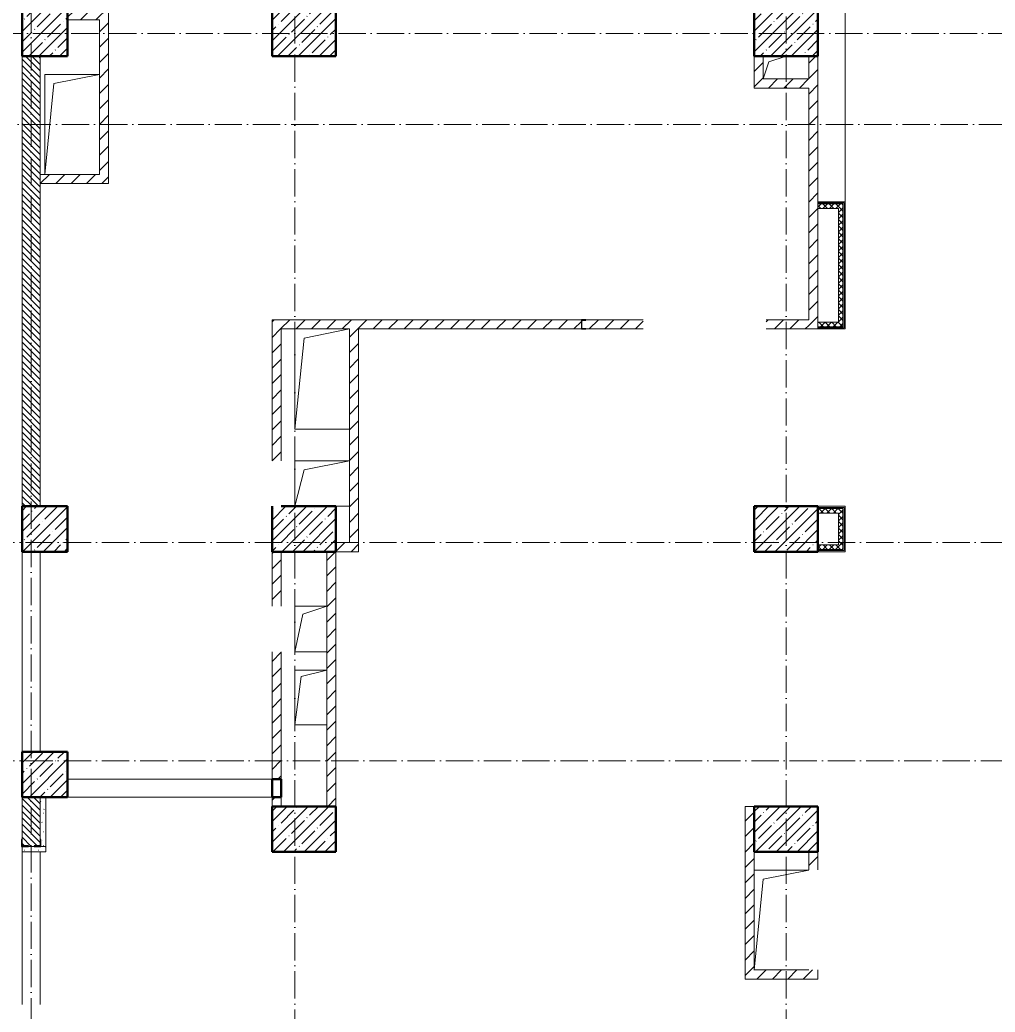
# Model space of a CAD drawing. Header units: millimetres. Extents: x -401725 to 250493, y 305116 to 802890.
# Drawn here: x 59133 to 69858, y 523833 to 534747 of the extents above; entities that cross this region are included whole.
import ezdxf

# ---------------------------------------------------------------- set-up
doc = ezdxf.new("R2010")
doc.units = ezdxf.units.MM
doc.linetypes.add('50_200_ШТРИХ_1Т_ш5_п1_п1_', pattern=[700, 500, -100, 0, -100])
for name, color, linetype, lineweight in [('A-FLOR-____-OTLN', 7, 'Continuous', 9), ('A-GENM-____-MCUT', 7, 'Continuous', 25), ('A-GENM-____-OTLN', 7, 'Continuous', 9), ('A-GENM-____-OTLN-1', 7, 'Continuous', 25), ('A-WALL-____-MCUT', 7, 'Continuous', 13), ('A-WALL-____-MCUT-1', 7, 'Continuous', 9), ('A-WALL-____-PATT-1', 7, 'Continuous', 9), ('A-WALL-FNSH-MCUT-1', 7, 'Continuous', 9), ('I-WALL-____-OTLN', 7, 'Continuous', 9), ('S-COLS-____-MCUT', 7, 'Continuous', 50), ('S-COLS-____-OTLN', 7, 'Continuous', 9), ('S-GRID-____-OTLN-1', 7, '50_200_ШТРИХ_1Т_ш5_п1_п1_', 9)]:
    doc.layers.add(name, color=color, linetype=linetype, lineweight=lineweight)
doc.layers.add('A-WALL-____-PATT-2', color=7, linetype='Continuous', lineweight=9, true_color=0x787878)
doc.layers.add('A-WALL-____-PATT-3', color=9, linetype='Continuous', lineweight=9, true_color=0x808080)
pattern_1 = [(45, (-15591.66, 459015.94), (-84.85281, 84.85281), [])]
pattern_2 = [(135, (-15591.663, 459015.94), (-35.35534, -35.35534), [])]
pattern_3 = [(45, (-15591.663, 459015.94), (-35.35534, 35.35534), []), (135, (-15591.663, 459015.94), (-35.35534, -35.35534), [])]
pattern_4 = [(0, (-15591.663, 459015.94), (203.2, 50.8), [3.353, -149.047, 3.353, -149.047, -812.8]), (0, (-15591.663, 459015.94), (203.2, 50.8), [-304.8, 3.353, -301.447, 3.353, -149.047, -355.6]), (0, (-15591.663, 459015.94), (203.2, 50.8), [-762, 3.353, -98.247, 3.353, -250.647]), (120, (-15515.463, 459041.34), (-145.59409, 150.576362), [3.353, -149.047, 3.353, -149.047, -812.8]), (120, (-15515.463, 459041.34), (-145.59409, 150.576362), [-304.8, 3.353, -301.447, 3.353, -149.047, -355.6]), (120, (-15515.463, 459041.34), (-145.59409, 150.576362), [-762, 3.353, -98.247, 3.353, -250.647]), (240, (-15490.063, 459142.94), (-57.60591, -201.376362), [3.353, -149.047, 3.353, -149.047, -812.8]), (240, (-15490.063, 459142.94), (-57.60591, -201.376362), [-304.8, 3.353, -301.447, 3.353, -149.047, -355.6]), (240, (-15490.063, 459142.94), (-57.60591, -201.376362), [-762, 3.353, -98.247, 3.353, -250.647])]

# ---------------------------------------------------------------- blocks, each defined once
blk = doc.blocks.new('BSC_Колонна _Прямоугольная - 500х500-V93-АР1_План отверстий 2 этажа в осях 1-64_Ю-ЯЯ')
at = {"layer": 'S-COLS-____-OTLN'}
h = blk.add_hatch(dxfattribs=at)
h.set_pattern_fill('FP_106', color=256, style=0, pattern_type=2)
h.set_pattern_definition([(45, (-75000, -75581.04), (-114.04925, 114.04925), []), (45, (-74885.95, -75581.04), (-114.04925, 114.04925), [201.613, -40.323, 3.353, -36.97])])
h.paths.add_polyline_path([(-250, -250), (250, -250), (250, 250), (-250, 250)], flags=0)
at = {"layer": 'S-COLS-____-MCUT'}
for p, q in [((250, 250), (-250, 250)), ((-250, 250), (-250, -250)), ((250, -250), (250, 250)), ((-250, -250), (250, -250))]:
    blk.add_line(p, q, dxfattribs=at)
blk = doc.blocks.new('BSC_Колонна _Прямоугольная - 500х500-V94-АР1_План отверстий 2 этажа в осях 1-64_Ю-ЯЯ')
at = {"layer": 'S-COLS-____-OTLN'}
h = blk.add_hatch(dxfattribs=at)
h.set_pattern_fill('FP_107', color=256, style=0, pattern_type=2)
h.set_pattern_definition([(45, (-75000, -70131.04), (-114.04925, 114.04925), []), (45, (-74885.95, -70131.04), (-114.04925, 114.04925), [201.613, -40.323, 3.353, -36.97])])
h.paths.add_polyline_path([(-250, -250), (250, -250), (250, 250), (-250, 250), (-250, 9)], flags=0)
at = {"layer": 'S-COLS-____-MCUT'}
for p, q in [((250, 250), (-250, 250)), ((-250, 250), (-250, -250)), ((250, -250), (250, 250)), ((-250, -250), (250, -250))]:
    blk.add_line(p, q, dxfattribs=at)
blk = doc.blocks.new('BSC_Колонна _Прямоугольная - 500х700-V129-АР1_План отверстий 2 этажа в осях 1-64_Ю-ЯЯ')
at = {"layer": 'S-COLS-____-OTLN'}
h = blk.add_hatch(dxfattribs=at)
h.set_pattern_fill('FP_142', color=256, style=0, pattern_type=2)
h.set_pattern_definition([(315, (-66831.04, 77850), (114.04925, 114.04925), []), (315, (-66831.04, 77735.95), (114.04925, 114.04925), [201.613, -40.323, 3.353, -36.97])])
h.paths.add_polyline_path([(-250, -350), (250, -350), (250, 350), (-250, 350), (-250, 95)], flags=0)
at = {"layer": 'S-COLS-____-MCUT'}
for p, q in [((250, 350), (-250, 350)), ((-250, 350), (-250, -350)), ((250, -350), (250, 350)), ((-250, -350), (250, -350))]:
    blk.add_line(p, q, dxfattribs=at)
blk = doc.blocks.new('BSC_Колонна _Прямоугольная - 500х700-V130-АР1_План отверстий 2 этажа в осях 1-64_Ю-ЯЯ')
at = {"layer": 'S-COLS-____-OTLN'}
h = blk.add_hatch(dxfattribs=at)
h.set_pattern_fill('FP_143', color=256, style=0, pattern_type=2)
h.set_pattern_definition([(315, (-66831.04, 83150), (114.04925, 114.04925), []), (315, (-66831.04, 83035.95), (114.04925, 114.04925), [201.613, -40.323, 3.353, -36.97])])
h.paths.add_polyline_path([(-250, -350), (250, -350), (250, 350), (-250, 350)], flags=0)
at = {"layer": 'S-COLS-____-MCUT'}
for p, q in [((250, 350), (-250, 350)), ((-250, 350), (-250, -350)), ((250, -350), (250, 350)), ((-250, -350), (250, -350))]:
    blk.add_line(p, q, dxfattribs=at)
blk = doc.blocks.new('BSC_Колонна _Прямоугольная - 500х700-V132-АР1_План отверстий 2 этажа в осях 1-64_Ю-ЯЯ')
at = {"layer": 'S-COLS-____-OTLN'}
h = blk.add_hatch(dxfattribs=at)
h.set_pattern_fill('FP_145', color=256, style=0, pattern_type=2)
h.set_pattern_definition([(315, (-70131.04, 77850), (114.04925, 114.04925), []), (315, (-70131.04, 77735.95), (114.04925, 114.04925), [201.613, -40.323, 3.353, -36.97])])
h.paths.add_polyline_path([(-250, 350), (-250, -350), (250, -350), (250, 350), (9, 350)], flags=0)
at = {"layer": 'S-COLS-____-MCUT'}
for p, q in [((250, 350), (-250, 350)), ((-250, 350), (-250, -350)), ((250, -350), (250, 250)), ((-250, -350), (250, -350))]:
    blk.add_line(p, q, dxfattribs=at)
blk = doc.blocks.new('BSC_Колонна _Прямоугольная - 500х700-V133-АР1_План отверстий 2 этажа в осях 1-64_Ю-ЯЯ')
at = {"layer": 'S-COLS-____-OTLN'}
h = blk.add_hatch(dxfattribs=at)
h.set_pattern_fill('FP_146', color=256, style=0, pattern_type=2)
h.set_pattern_definition([(315, (-70131.04, 83150), (114.04925, 114.04925), []), (315, (-70131.04, 83035.95), (114.04925, 114.04925), [201.613, -40.323, 3.353, -36.97])])
h.paths.add_polyline_path([(-250, 350), (-250, -350), (250, -350), (250, 350), (9, 350)], flags=0)
at = {"layer": 'S-COLS-____-MCUT'}
for p, q in [((250, 350), (-250, 350)), ((-250, 350), (-250, -350)), ((250, -350), (250, 350)), ((-250, -350), (250, -350))]:
    blk.add_line(p, q, dxfattribs=at)
blk = doc.blocks.new('BSC_Колонна _Прямоугольная - 500х700-V135-АР1_План отверстий 2 этажа в осях 1-64_Ю-ЯЯ')
at = {"layer": 'S-COLS-____-OTLN'}
h = blk.add_hatch(dxfattribs=at)
h.set_pattern_fill('FP_148', color=256, style=0, pattern_type=2)
h.set_pattern_definition([(315, (-75581.04, 77850), (114.04925, 114.04925), []), (315, (-75581.04, 77735.95), (114.04925, 114.04925), [201.613, -40.323, 3.353, -36.97])])
h.paths.add_polyline_path([(-250, 350), (-250, -350), (250, -350), (250, 350)], flags=0)
at = {"layer": 'S-COLS-____-MCUT'}
for p, q in [((250, 350), (-250, 350)), ((-250, 350), (-250, -350)), ((250, -350), (250, 350)), ((-250, -350), (250, -350))]:
    blk.add_line(p, q, dxfattribs=at)
blk = doc.blocks.new('BSC_Колонна _Прямоугольная - 500х700-V136-АР1_План отверстий 2 этажа в осях 1-64_Ю-ЯЯ')
at = {"layer": 'S-COLS-____-OTLN'}
h = blk.add_hatch(dxfattribs=at)
h.set_pattern_fill('FP_149', color=256, style=0, pattern_type=2)
h.set_pattern_definition([(315, (-75581.04, 83150), (114.04925, 114.04925), []), (315, (-75581.04, 83035.95), (114.04925, 114.04925), [201.613, -40.323, 3.353, -36.97])])
h.paths.add_polyline_path([(-250, 350), (-250, -350), (250, -350), (250, 350)], flags=0)
at = {"layer": 'S-COLS-____-MCUT'}
for p, q in [((250, 350), (-250, 350)), ((-250, 350), (-250, -350)), ((250, -350), (250, 350)), ((-250, -350), (250, -350))]:
    blk.add_line(p, q, dxfattribs=at)
blk = doc.blocks.new('BSC_Колонна _Прямоугольная - 500х500-V144-АР1_План отверстий 2 этажа в осях 1-64_Ю-ЯЯ')
at = {"layer": 'S-COLS-____-OTLN'}
h = blk.add_hatch(dxfattribs=at)
h.set_pattern_fill('FP_157', color=256, style=0, pattern_type=2)
h.set_pattern_definition([(45, (-75000, -67431.04), (-114.04925, 114.04925), []), (45, (-74885.95, -67431.04), (-114.04925, 114.04925), [201.613, -40.323, 3.353, -36.97])])
h.paths.add_polyline_path([(-250, -250), (250, -250), (250, 250), (-250, 250)], flags=0)
at = {"layer": 'S-COLS-____-MCUT'}
for p, q in [((250, 250), (-250, 250)), ((-250, 250), (-250, -250)), ((250, -250), (250, 250)), ((-250, -250), (250, -250))]:
    blk.add_line(p, q, dxfattribs=at)
blk = doc.blocks.new('154_Фахверк_СКБ_Швеллер - Тип_100_3960-28318856-АР1_План отверстий 2 этажа в осях 1-64_Ю-ЯЯ')
at = {"layer": 'A-GENM-____-MCUT'}
for p, q in [((175, 50), (125, 50)), ((125, 50), (125, -50)), ((128, 47), (175, 47)), ((128, -47), (128, 47)), ((175, 47), (175, 50)), ((125, -50), (175, -50)), ((175, -47), (128, -47)), ((175, -50), (175, -47))]:
    blk.add_line(p, q, dxfattribs=at)
blk = doc.blocks.new('Фахверк_СКБ_Уголок - 200_3550-28267367-АР1_План отверстий 2 этажа в осях 1-64_Ю-ЯЯ')
at = {"layer": 'A-GENM-____-MCUT'}
for p, q in [((200, 156), (125, 156)), ((125, 156), (125, 81)), ((131, 81), (131, 150)), ((131, 150), (200, 150)), ((200, 150), (200, 156)), ((125, 81), (131, 81)), ((131, 19), (125, 19)), ((125, 19), (125, -56)), ((131, -50), (131, 19)), ((125, -56), (200, -56)), ((200, -50), (131, -50)), ((200, -56), (200, -50))]:
    blk.add_line(p, q, dxfattribs=at)
blk = doc.blocks.new('AR_Отверстие прямоугольное _в плите_ - AR_Отверстие прямоугольное _в плите_-30552653-АР1_План отверстий 2 этажа в осях 1-64_Ю-ЯЯ')
at = {"layer": 'A-GENM-____-OTLN'}
for p, q in [((300, 250), (-300, 250)), ((-300, 250), (-300, -250)), ((-200, 150), (300, 250)), ((-300, -250), (-200, 150)), ((150, -250), (300, -250))]:
    blk.add_line(p, q, dxfattribs=at)
blk = doc.blocks.new('AR_Отверстие прямоугольное _в плите_ - AR_Отверстие прямоугольное _в плите_-30552540-АР1_План отверстий 2 этажа в осях 1-64_Ю-ЯЯ')
at = {"layer": 'A-GENM-____-OTLN'}
for p, q in [((175, 250), (-175, 250)), ((-175, 250), (-175, -250)), ((-87, 163), (175, 250)), ((-175, -250), (-87, 163)), ((-175, -250), (175, -250))]:
    blk.add_line(p, q, dxfattribs=at)
blk = doc.blocks.new('AR_Отверстие прямоугольное _в плите_ - AR_Отверстие прямоугольное _в плите_-30552533-АР1_План отверстий 2 этажа в осях 1-64_Ю-ЯЯ')
at = {"layer": 'A-GENM-____-OTLN'}
for p, q in [((175, 300), (-175, 300)), ((-175, 300), (-175, -300)), ((-175, -300), (-105, 230)), ((-105, 230), (175, 300)), ((-175, -300), (175, -300))]:
    blk.add_line(p, q, dxfattribs=at)
blk = doc.blocks.new('AR_Отверстие прямоугольное _в плите_ - AR_Отверстие прямоугольное _в плите_-30552713-АР1_План отверстий 2 этажа в осях 1-64_Ю-ЯЯ')
at = {"layer": 'A-GENM-____-OTLN'}
for p, q in [((300, 550), (-300, 550)), ((-200, 450), (300, 550)), ((-300, -550), (-200, 450))]:
    blk.add_line(p, q, dxfattribs=at)
blk = doc.blocks.new('AR_Отверстие прямоугольное _в плите_ - AR_Отверстие прямоугольное _в плите_-V181-АР1_План отверстий 2 этажа в осях 1-64_Ю-ЯЯ')
at = {"layer": 'A-GENM-____-OTLN'}
for p, q in [((-300, 550), (-300, -550)), ((-200, 450), (300, 550)), ((-300, -550), (-200, 450)), ((-300, -550), (300, -550))]:
    blk.add_line(p, q, dxfattribs=at)
blk = doc.blocks.new('AR_Отверстие прямоугольное _в плите_ - AR_Отверстие прямоугольное _в плите_-V182-АР1_План отверстий 2 этажа в осях 1-64_Ю-ЯЯ')
at = {"layer": 'A-GENM-____-OTLN'}
for p, q in [((-63, 63), (125, 125)), ((125, -125), (125, 125)), ((-125, -125), (-63, 63))]:
    blk.add_line(p, q, dxfattribs=at)
blk = doc.blocks.new('AR_Отверстие прямоугольное _в плите_ - AR_Отверстие прямоугольное _в плите_-V198-АР1_План отверстий 2 этажа в осях 1-64_Ю-ЯЯ')
at = {"layer": 'A-GENM-____-OTLN'}
for p, q in [((300, 550), (-300, 550)), ((-300, 550), (-300, -550)), ((-200, 450), (300, 550)), ((-300, -550), (-200, 450))]:
    blk.add_line(p, q, dxfattribs=at)
blk = doc.blocks.new('BSC_Колонна _Прямоугольная1 - 200х100 _металл_-35191705-АР1_План отверстий 2 этажа в осях 1-64_Ю-ЯЯ')
at = {"layer": 'S-COLS-____-MCUT'}
for p, q in [((100, 50), (-100, 50)), ((-100, 50), (-100, -50)), ((100, -50), (100, 50)), ((-100, -50), (100, -50))]:
    blk.add_line(p, q, dxfattribs=at)
blk = doc.blocks.new('2этаж')
at = {"layer": 'S-GRID-____-OTLN-1', "color": 251, "ltscale": 0.6, "true_color": 0x636466}
for p, q in [((62158.3, 549908.8), (62158.3, 498997)), ((67558.3, 549908.8), (67558.3, 498997)), ((59258.3, 549613.9), (59258.3, 499306.9)), ((33650.4, 534597), (88482.7, 534597)), ((18845.8, 533597), (88482.7, 533597)), ((88482.7, 528997), (33650.4, 528997)), ((88482.7, 526597), (-20260.4, 526597))]:
    blk.add_line(p, q, dxfattribs=at)

msp = doc.modelspace()

# ---------------------------------------------------------------- hatches: boundary and pattern name
at = {"layer": 'A-WALL-____-PATT-1'}
h = msp.add_hatch(dxfattribs=at)
h.set_pattern_fill('FP_4', color=256, style=0, pattern_type=2)
h.set_pattern_definition(pattern_1)
h.paths.add_polyline_path([(60008.3366, 534746.983), (60008.3366, 534846.983), (59658.3366, 534846.983), (59658.3366, 534746.983)], flags=0)
h = msp.add_hatch(dxfattribs=at)
h.set_pattern_fill('FP_4', color=256, style=0, pattern_type=2)
h.set_pattern_definition(pattern_1)
h.paths.add_polyline_path([(60008.3366, 532946.983), (60108.3366, 532946.983), (60108.3366, 534846.983), (60008.3366, 534846.983), (60008.3366, 533046.983)], flags=0)
h = msp.add_hatch(dxfattribs=at)
h.set_pattern_fill('FP_6', color=256, style=0, pattern_type=2)
h.set_pattern_definition(pattern_2)
h.paths.add_polyline_path([(59358.3366, 529396.983), (59358.3366, 534346.983), (59158.3366, 534346.983), (59158.3366, 529396.983)], flags=0)
h = msp.add_hatch(dxfattribs=at)
h.set_pattern_fill('FP_4', color=256, style=0, pattern_type=2)
h.set_pattern_definition(pattern_1)
h.paths.add_polyline_path([(67308.3366, 534096.983), (67308.3366, 534346.983), (67208.3366, 534346.983), (67208.3366, 534096.983)], flags=0)
h = msp.add_hatch(dxfattribs=at)
h.set_pattern_fill('FP_4', color=256, style=0, pattern_type=2)
h.set_pattern_definition(pattern_1)
h.paths.add_polyline_path([(67808.3366, 531346.983), (67908.3366, 531346.983), (67908.3366, 534346.983), (67808.3366, 534346.983), (67808.3366, 531446.983)], flags=0)
h = msp.add_hatch(dxfattribs=at)
h.set_pattern_fill('FP_4', color=256, style=0, pattern_type=2)
h.set_pattern_definition(pattern_1)
h.paths.add_polyline_path([(67808.3366, 533996.983), (67808.3366, 534096.983), (67208.3366, 534096.983), (67208.3366, 533996.983), (67465.6869, 533996.983)], flags=0)
h = msp.add_hatch(dxfattribs=at)
h.set_pattern_fill('FP_4', color=256, style=0, pattern_type=2)
h.set_pattern_definition(pattern_1)
h.paths.add_polyline_path([(60008.3366, 532946.983), (60008.3366, 533046.983), (59358.3366, 533046.983), (59358.3366, 532946.983)], flags=0)
h = msp.add_hatch(dxfattribs=at)
h.set_pattern_fill('FP_4', color=256, style=0, pattern_type=2)
h.set_pattern_definition(pattern_1)
h.paths.add_polyline_path([(67808.3366, 531346.983), (67808.3366, 531446.983), (67338.3366, 531446.983), (67338.3366, 531346.983), (67465.6869, 531346.983)], flags=0)
h.paths.add_polyline_path([(61908.3366, 531346.983), (65308.3366, 531346.983), (65308.3366, 531446.983), (61908.3366, 531446.983)], flags=0)
h.paths.add_polyline_path([(65988.3366, 531346.983), (65988.3366, 531446.983), (65358.3366, 531446.983), (65358.3366, 531443.983), (65311.3366, 531443.983), (65311.3366, 531349.983), (65358.3366, 531349.983), (65358.3366, 531346.983), (65698.1862, 531346.983)], flags=0)
h = msp.add_hatch(dxfattribs=at)
h.set_pattern_fill('FP_4', color=256, style=0, pattern_type=2)
h.set_pattern_definition(pattern_1)
h.paths.add_polyline_path([(61908.3366, 529896.983), (62008.3366, 529896.983), (62008.3366, 531346.983), (61908.3366, 531346.983)], flags=0)
h = msp.add_hatch(dxfattribs=at)
h.set_pattern_fill('FP_4', color=256, style=0, pattern_type=2)
h.set_pattern_definition(pattern_1)
h.paths.add_polyline_path([(62858.3366, 528896.983), (62858.3366, 531346.983), (62758.3366, 531346.983), (62758.3366, 528896.983)], flags=0)
h = msp.add_hatch(dxfattribs=at)
h.set_pattern_fill('FP_4', color=256, style=0, pattern_type=2)
h.set_pattern_definition(pattern_1)
h.paths.add_polyline_path([(62758.3366, 528896.983), (62758.3366, 528996.983), (62608.3366, 528996.983), (62608.3366, 528896.983)], flags=0)
h = msp.add_hatch(dxfattribs=at)
h.set_pattern_fill('FP_4', color=256, style=0, pattern_type=2)
h.set_pattern_definition(pattern_1)
h.paths.add_polyline_path([(61908.3366, 526096.983), (62008.3366, 526096.983), (62008.3366, 526196.983), (61908.3366, 526196.983)], flags=0)
h.paths.add_polyline_path([(62008.3366, 526396.983), (62008.3366, 527796.983), (61908.3366, 527796.983), (61908.3366, 526396.983)], flags=0)
h.paths.add_polyline_path([(61908.3366, 528296.983), (62008.3366, 528296.983), (62008.3366, 528896.983), (61908.3366, 528896.983)], flags=0)
h = msp.add_hatch(dxfattribs=at)
h.set_pattern_fill('FP_4', color=256, style=0, pattern_type=2)
h.set_pattern_definition(pattern_1)
h.paths.add_polyline_path([(62608.3366, 526096.983), (62608.3366, 528896.983), (62508.3366, 528896.983), (62508.3366, 526096.983)], flags=0)
h = msp.add_hatch(dxfattribs=at)
h.set_pattern_fill('FP_6', color=256, style=0, pattern_type=2)
h.set_pattern_definition(pattern_2)
h.paths.add_polyline_path([(59358.3366, 522196.983), (59358.3366, 523430.983), (59289.3366, 523430.983), (59289.3366, 523436.983), (59227.3366, 523436.983), (59227.3366, 523430.983), (59158.3366, 523430.983), (59158.3366, 522196.983)], flags=0)
h.paths.add_polyline_path([(59289.3366, 525656.983), (59289.3366, 525662.983), (59358.3366, 525662.983), (59358.3366, 526196.983), (59158.3366, 526196.983), (59158.3366, 525662.983), (59227.3366, 525662.983), (59227.3366, 525656.983)], flags=0)
h = msp.add_hatch(dxfattribs=at)
h.set_pattern_fill('FP_4', color=256, style=0, pattern_type=2)
h.set_pattern_definition(pattern_1)
h.paths.add_polyline_path([(67208.3366, 524196.983), (67208.3366, 526096.983), (67108.3366, 526096.983), (67108.3366, 524196.983)], flags=0)
h = msp.add_hatch(dxfattribs=at)
h.set_pattern_fill('FP_4', color=256, style=0, pattern_type=2)
h.set_pattern_definition(pattern_1)
h.paths.add_polyline_path([(67908.3366, 524196.983), (67908.3366, 524296.983), (67808.3366, 524296.983), (67808.3366, 524196.983)], flags=0)
h.paths.add_polyline_path([(67808.3366, 525396.983), (67908.3366, 525396.983), (67908.3366, 525596.983), (67808.3366, 525596.983)], flags=0)
h = msp.add_hatch(dxfattribs=at)
h.set_pattern_fill('FP_4', color=256, style=0, pattern_type=2)
h.set_pattern_definition(pattern_1)
h.paths.add_polyline_path([(67808.3366, 524196.983), (67808.3366, 524296.983), (67208.3366, 524296.983), (67208.3366, 524196.983)], flags=0)
at = {"layer": 'A-WALL-____-PATT-2'}
h = msp.add_hatch(dxfattribs=at)
h.set_pattern_fill('FP_165', color=256, style=0, pattern_type=2)
h.set_pattern_definition(pattern_4)
h.paths.add_polyline_path([(59364.3366, 523296.983), (59418.3366, 523296.983), (59418.3366, 523436.983), (59364.3366, 523436.983), (59364.3366, 523361.983), (59358.3366, 523361.983), (59358.3366, 523296.983)], flags=0)
h.paths.add_polyline_path([(59364.3366, 525656.983), (59418.3366, 525656.983), (59418.3366, 526196.983), (59358.3366, 526196.983), (59358.3366, 525731.983), (59364.3366, 525731.983), (59364.3366, 525662.983)], flags=0)
h = msp.add_hatch(dxfattribs=at)
h.set_pattern_fill('FP_165', color=256, style=0, pattern_type=2)
h.set_pattern_definition(pattern_4)
h.paths.add_polyline_path([(59364.3366, 525596.983), (59418.3366, 525596.983), (59418.3366, 525656.983), (59158.3366, 525656.983), (59158.3366, 525596.983), (59358.3366, 525596.983)], flags=0)
at = {"layer": 'A-WALL-____-PATT-3'}
h = msp.add_hatch(dxfattribs=at)
h.set_pattern_fill('FP_7', color=256, style=0, pattern_type=2)
h.set_pattern_definition(pattern_3)
h.paths.add_polyline_path([(68183.3366, 531421.983), (68183.3366, 532721.983), (68133.3366, 532721.983), (68133.3366, 531421.983)], flags=0)
h.paths.add_polyline_path([(68133.3366, 535721.983), (68183.3366, 535721.983), (68183.3366, 537071.983), (68133.3366, 537071.983), (68133.3366, 535771.983)], flags=0)
h.paths.add_polyline_path([(68183.3366, 540071.983), (68183.3366, 541421.983), (68133.3366, 541421.983), (68133.3366, 540071.983)], flags=0)
h = msp.add_hatch(dxfattribs=at)
h.set_pattern_fill('FP_7', color=256, style=0, pattern_type=2)
h.set_pattern_definition(pattern_3)
h.paths.add_polyline_path([(68133.3366, 532671.983), (68133.3366, 532721.983), (67908.3366, 532721.983), (67908.3366, 532671.983)], flags=0)
h = msp.add_hatch(dxfattribs=at)
h.set_pattern_fill('FP_7', color=256, style=0, pattern_type=2)
h.set_pattern_definition(pattern_3)
h.paths.add_polyline_path([(68183.3366, 531371.983), (68183.3366, 531421.983), (67908.3366, 531421.983), (67908.3366, 531371.983)], flags=0)
h = msp.add_hatch(dxfattribs=at)
h.set_pattern_fill('FP_7', color=256, style=0, pattern_type=2)
h.set_pattern_definition(pattern_3)
h.paths.add_polyline_path([(68133.3366, 529321.983), (68133.3366, 529371.983), (67908.3366, 529371.983), (67908.3366, 529321.983)], flags=0)
h = msp.add_hatch(dxfattribs=at)
h.set_pattern_fill('FP_7', color=256, style=0, pattern_type=2)
h.set_pattern_definition(pattern_3)
h.paths.add_polyline_path([(68133.3366, 528971.983), (68183.3366, 528971.983), (68183.3366, 529371.983), (68133.3366, 529371.983), (68133.3366, 529155.8316)], flags=0)
h = msp.add_hatch(dxfattribs=at)
h.set_pattern_fill('FP_7', color=256, style=0, pattern_type=2)
h.set_pattern_definition(pattern_3)
h.paths.add_polyline_path([(68183.3366, 528921.983), (68183.3366, 528971.983), (67908.3366, 528971.983), (67908.3366, 528921.983)], flags=0)

# ---------------------------------------------------------------- linework, layer by layer
at = {"layer": 'A-FLOR-____-OTLN'}
for p, q in [((68207.3366, 532746.983), (68207.3366, 535696.983)), ((67558.3366, 534346.983), (67558.3366, 534096.983)), ((59408.3366, 534146.983), (60008.3366, 534146.983)), ((59408.3366, 533046.983), (59408.3366, 534146.983)), ((62158.3366, 530246.983), (62158.3366, 531346.983)), ((62758.3366, 530246.983), (62158.3366, 530246.983)), ((62158.3366, 529896.983), (62758.3366, 529896.983)), ((62158.3366, 529396.983), (62158.3366, 529896.983)), ((62758.3366, 529396.983), (62608.3366, 529396.983)), ((62158.3366, 528296.983), (62508.3366, 528296.983)), ((62158.3366, 527796.983), (62158.3366, 528296.983)), ((62508.3366, 527796.983), (62158.3366, 527796.983)), ((62158.3366, 527594.6171), (62508.3366, 527594.6171)), ((62158.3366, 526994.6171), (62158.3366, 527594.6171)), ((62508.3366, 526994.6171), (62158.3366, 526994.6171)), ((67208.3366, 525396.6355), (67808.3366, 525396.6355))]:
    msp.add_line(p, q, dxfattribs=at)
at = {"layer": 'A-WALL-____-MCUT'}
for p, q in [((59158.3366, 534346.983), (59158.3366, 529396.983)), ((59358.3366, 529396.983), (59358.3366, 534346.983)), ((67908.3366, 532721.983), (67908.3366, 532671.983)), ((68183.3366, 532721.983), (67908.3366, 532721.983)), ((68183.3366, 532721.983), (68183.3366, 531371.983)), ((67908.3366, 532671.983), (68133.3366, 532671.983)), ((68133.3366, 532671.983), (68133.3366, 531421.983)), ((68133.3366, 531421.983), (67908.3366, 531421.983)), ((67908.3366, 531421.983), (67908.3366, 531371.983)), ((68183.3366, 531371.983), (67908.3366, 531371.983)), ((68183.3366, 529371.983), (67908.3366, 529371.983)), ((67908.3366, 529321.983), (68133.3366, 529321.983)), ((68133.3366, 529321.983), (68133.3366, 528971.983)), ((68183.3366, 529371.983), (68183.3366, 528921.983)), ((68133.3366, 528971.983), (67908.3366, 528971.983)), ((68183.3366, 528921.983), (67908.3366, 528921.983)), ((59158.3366, 526196.983), (59158.3366, 525731.983)), ((59358.3366, 526196.983), (59358.3366, 526196.983)), ((59358.3366, 526196.983), (59358.3366, 525731.983)), ((59227.3366, 525656.983), (59289.3366, 525656.983))]:
    msp.add_line(p, q, dxfattribs=at)
at = {"layer": 'A-WALL-____-MCUT-1'}
for p, q in [((68195.8366, 532734.483), (67908.3366, 532734.483)), ((68195.8366, 532734.483), (68195.8366, 531359.483)), ((68195.8366, 531359.483), (67908.3366, 531359.483)), ((68195.8366, 529384.483), (67908.3366, 529384.483)), ((68195.8366, 529384.483), (68195.8366, 528909.483)), ((68195.8366, 528909.483), (67908.3366, 528909.483))]:
    msp.add_line(p, q, dxfattribs=at)
at = {"layer": 'A-WALL-FNSH-MCUT-1'}
for p, q in [((60108.3366, 532946.983), (60108.3366, 534846.983)), ((59658.3366, 534746.983), (60008.3366, 534746.983)), ((60008.3366, 534746.983), (60008.3366, 533046.983)), ((67208.3366, 534346.983), (67208.3366, 533996.983)), ((67308.3366, 534096.983), (67308.3366, 534346.983)), ((67808.3366, 534346.983), (67808.3366, 534096.983)), ((67908.3366, 531421.983), (67908.3366, 534346.983)), ((67808.3366, 534096.983), (67308.3366, 534096.983)), ((67208.3366, 533996.983), (67808.3366, 533996.983)), ((67808.3366, 533996.983), (67808.3366, 531446.983)), ((60008.3366, 533046.983), (59358.3366, 533046.983)), ((59358.3366, 532946.983), (60108.3366, 532946.983)), ((68208.3366, 532746.983), (67908.3366, 532746.983)), ((68208.3366, 531346.983), (68208.3366, 532746.983)), ((65308.3366, 531446.983), (61908.3366, 531446.983)), ((61908.3366, 531446.983), (61908.3366, 529896.983)), ((65988.3366, 531446.983), (65358.3366, 531446.983)), ((67808.3366, 531446.983), (67338.3366, 531446.983)), ((62008.3366, 531346.983), (62758.3366, 531346.983)), ((62008.3366, 529896.983), (62008.3366, 531346.983)), ((62758.3366, 531346.983), (62758.3366, 528996.983)), ((62858.3366, 528896.983), (62858.3366, 531346.983)), ((62858.3366, 531346.983), (65308.3366, 531346.983)), ((65358.3366, 531346.983), (65988.3366, 531346.983)), ((67338.3366, 531346.983), (68208.3366, 531346.983)), ((67908.3366, 531371.983), (67908.3366, 531346.983)), ((68208.3366, 529396.983), (67908.3366, 529396.983)), ((68208.3366, 528896.983), (68208.3366, 529396.983)), ((62758.3366, 528996.983), (62608.3366, 528996.983)), ((61908.3366, 528896.983), (61908.3366, 528296.983)), ((62008.3366, 528296.983), (62008.3366, 528896.983)), ((62508.3366, 528896.983), (62508.3366, 526096.983)), ((62608.3366, 528896.983), (62858.3366, 528896.983)), ((62608.3366, 526096.983), (62608.3366, 528896.983)), ((67908.3366, 528896.983), (68208.3366, 528896.983)), ((61908.3366, 527796.983), (61908.3366, 526396.983)), ((62008.3366, 526396.983), (62008.3366, 527796.983)), ((59418.3366, 525656.983), (59418.3366, 526196.983)), ((61908.3366, 526196.983), (61908.3366, 526096.983)), ((62008.3366, 526096.983), (62008.3366, 526196.983)), ((67208.3366, 526096.983), (67108.3366, 526096.983)), ((67108.3366, 526096.983), (67108.3366, 524196.983)), ((59158.3366, 525656.983), (59158.3366, 525596.983)), ((59289.3366, 525656.983), (59227.3366, 525656.983)), ((59364.3366, 525656.983), (59418.3366, 525656.983)), ((59418.3366, 525656.983), (59364.3366, 525656.983)), ((59418.3366, 525596.983), (59418.3366, 525656.983)), ((59158.3366, 525596.983), (59418.3366, 525596.983)), ((67208.3366, 524296.983), (67208.3366, 525596.983)), ((67808.3366, 525596.983), (67808.3366, 525396.983)), ((67908.3366, 525396.983), (67908.3366, 525596.983)), ((67808.3366, 524296.983), (67208.3366, 524296.983)), ((67908.3366, 524196.983), (67908.3366, 524296.983)), ((67108.3366, 524196.983), (67908.3366, 524196.983))]:
    msp.add_line(p, q, dxfattribs=at)
at = {"layer": 'I-WALL-____-OTLN'}
for p, q in [((68208.3366, 535696.983), (68208.3366, 532746.983)), ((59158.3366, 526696.983), (59158.3366, 528896.983)), ((59358.3366, 528896.983), (59358.3366, 526696.983)), ((59658.3366, 526396.983), (61908.3366, 526396.983)), ((61908.3366, 526196.983), (59658.3366, 526196.983)), ((59158.3366, 523916.983), (59158.3366, 525596.983)), ((59358.3366, 525596.983), (59358.3366, 523916.983))]:
    msp.add_line(p, q, dxfattribs=at)

# ---------------------------------------------------------------- block references
at = {"color": 18, "true_color": 0x000000}
msp.add_blockref('2этаж', (0, 0), dxfattribs=at)
at = {"layer": 'A-GENM-____-OTLN'}
for name, p in [('AR_Отверстие прямоугольное _в плите_ - AR_Отверстие прямоугольное _в плите_-V182-АР1_План отверстий 2 этажа в осях 1-64_Ю-ЯЯ', (67433.3366, 534221.983)), ('AR_Отверстие прямоугольное _в плите_ - AR_Отверстие прямоугольное _в плите_-V198-АР1_План отверстий 2 этажа в осях 1-64_Ю-ЯЯ', (59708.3366, 533596.983)), ('AR_Отверстие прямоугольное _в плите_ - AR_Отверстие прямоугольное _в плите_-V181-АР1_План отверстий 2 этажа в осях 1-64_Ю-ЯЯ', (62458.3366, 530796.983)), ('AR_Отверстие прямоугольное _в плите_ - AR_Отверстие прямоугольное _в плите_-30552653-АР1_План отверстий 2 этажа в осях 1-64_Ю-ЯЯ', (62458.3366, 529646.983)), ('AR_Отверстие прямоугольное _в плите_ - AR_Отверстие прямоугольное _в плите_-30552540-АР1_План отверстий 2 этажа в осях 1-64_Ю-ЯЯ', (62333.3366, 528046.983)), ('AR_Отверстие прямоугольное _в плите_ - AR_Отверстие прямоугольное _в плите_-30552533-АР1_План отверстий 2 этажа в осях 1-64_Ю-ЯЯ', (62333.3366, 527294.6171)), ('AR_Отверстие прямоугольное _в плите_ - AR_Отверстие прямоугольное _в плите_-30552713-АР1_План отверстий 2 этажа в осях 1-64_Ю-ЯЯ', (67508.3366, 524846.6355))]:
    msp.add_blockref(name, p, dxfattribs=at)
at = {"layer": 'A-GENM-____-OTLN-1'}
msp.add_blockref('154_Фахверк_СКБ_Швеллер - Тип_100_3960-28318856-АР1_План отверстий 2 этажа в осях 1-64_Ю-ЯЯ', (65183.3366, 531396.983), dxfattribs=at)
at = {"layer": 'A-GENM-____-OTLN-1', "rotation": 90}
msp.add_blockref('Фахверк_СКБ_Уголок - 200_3550-28267367-АР1_План отверстий 2 этажа в осях 1-64_Ю-ЯЯ', (59308.3366, 525531.983), dxfattribs=at)
at = {"layer": 'S-COLS-____-OTLN'}
for name, p in [('BSC_Колонна _Прямоугольная - 500х500-V93-АР1_План отверстий 2 этажа в осях 1-64_Ю-ЯЯ', (59408.3366, 534596.983)), ('BSC_Колонна _Прямоугольная - 500х500-V94-АР1_План отверстий 2 этажа в осях 1-64_Ю-ЯЯ', (59408.3366, 529146.983)), ('BSC_Колонна _Прямоугольная - 500х500-V144-АР1_План отверстий 2 этажа в осях 1-64_Ю-ЯЯ', (59408.3366, 526446.983))]:
    msp.add_blockref(name, p, dxfattribs=at)
for name, p, rotation in [('BSC_Колонна _Прямоугольная - 500х700-V135-АР1_План отверстий 2 этажа в осях 1-64_Ю-ЯЯ', (62258.3366, 534596.983), 89.9999999999999), ('BSC_Колонна _Прямоугольная - 500х700-V136-АР1_План отверстий 2 этажа в осях 1-64_Ю-ЯЯ', (67558.3366, 534596.983), 89.9999999999999), ('BSC_Колонна _Прямоугольная - 500х700-V132-АР1_План отверстий 2 этажа в осях 1-64_Ю-ЯЯ', (62258.3366, 529146.983), 89.9999999999999), ('BSC_Колонна _Прямоугольная - 500х700-V133-АР1_План отверстий 2 этажа в осях 1-64_Ю-ЯЯ', (67558.3366, 529146.983), 89.9999999999999), ('BSC_Колонна _Прямоугольная1 - 200х100 _металл_-35191705-АР1_План отверстий 2 этажа в осях 1-64_Ю-ЯЯ', (61958.3366, 526296.983), 270.0000000000001), ('BSC_Колонна _Прямоугольная - 500х700-V129-АР1_План отверстий 2 этажа в осях 1-64_Ю-ЯЯ', (62258.3366, 525846.983), 89.9999999999999), ('BSC_Колонна _Прямоугольная - 500х700-V130-АР1_План отверстий 2 этажа в осях 1-64_Ю-ЯЯ', (67558.3366, 525846.983), 89.9999999999999)]:
    msp.add_blockref(name, p, dxfattribs=dict(at, rotation=rotation))

doc.saveas('drawing.dxf')
